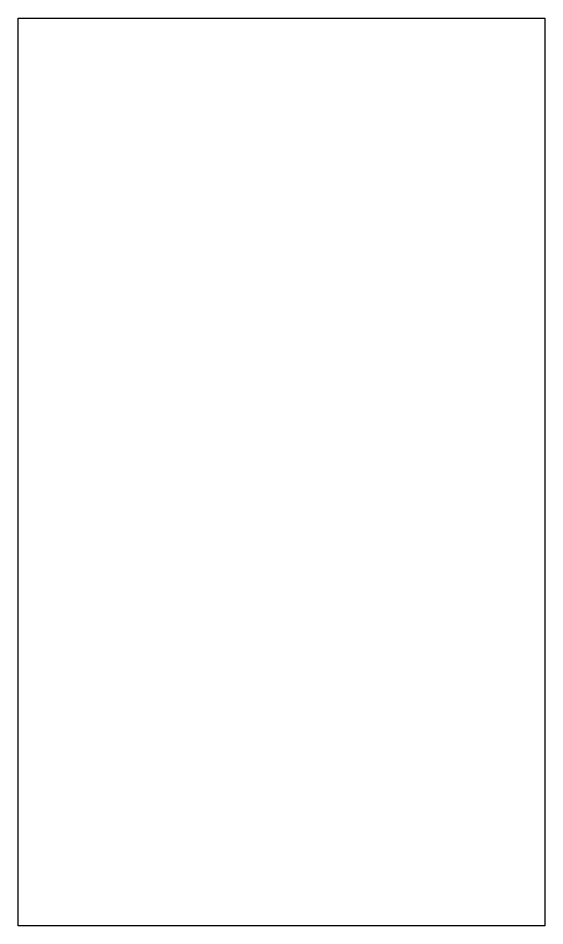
# Model space of a CAD drawing. Header units: inches. Extents: x 0.5 to 7.5, y -0.7 to 11.3.
import ezdxf

# ---------------------------------------------------------------- set-up
doc = ezdxf.new("R2010")
doc.units = ezdxf.units.IN
doc.layers.get('0').update_dxf_attribs({"linetype": 'CONTINUOUS'})

msp = doc.modelspace()

# ---------------------------------------------------------------- linework, layer by layer
msp.add_lwpolyline([(0.5, -0.738), (0.5, 11.319), (7.5, 11.319), (7.5, -0.738)], close=True)

doc.saveas('drawing.dxf')
